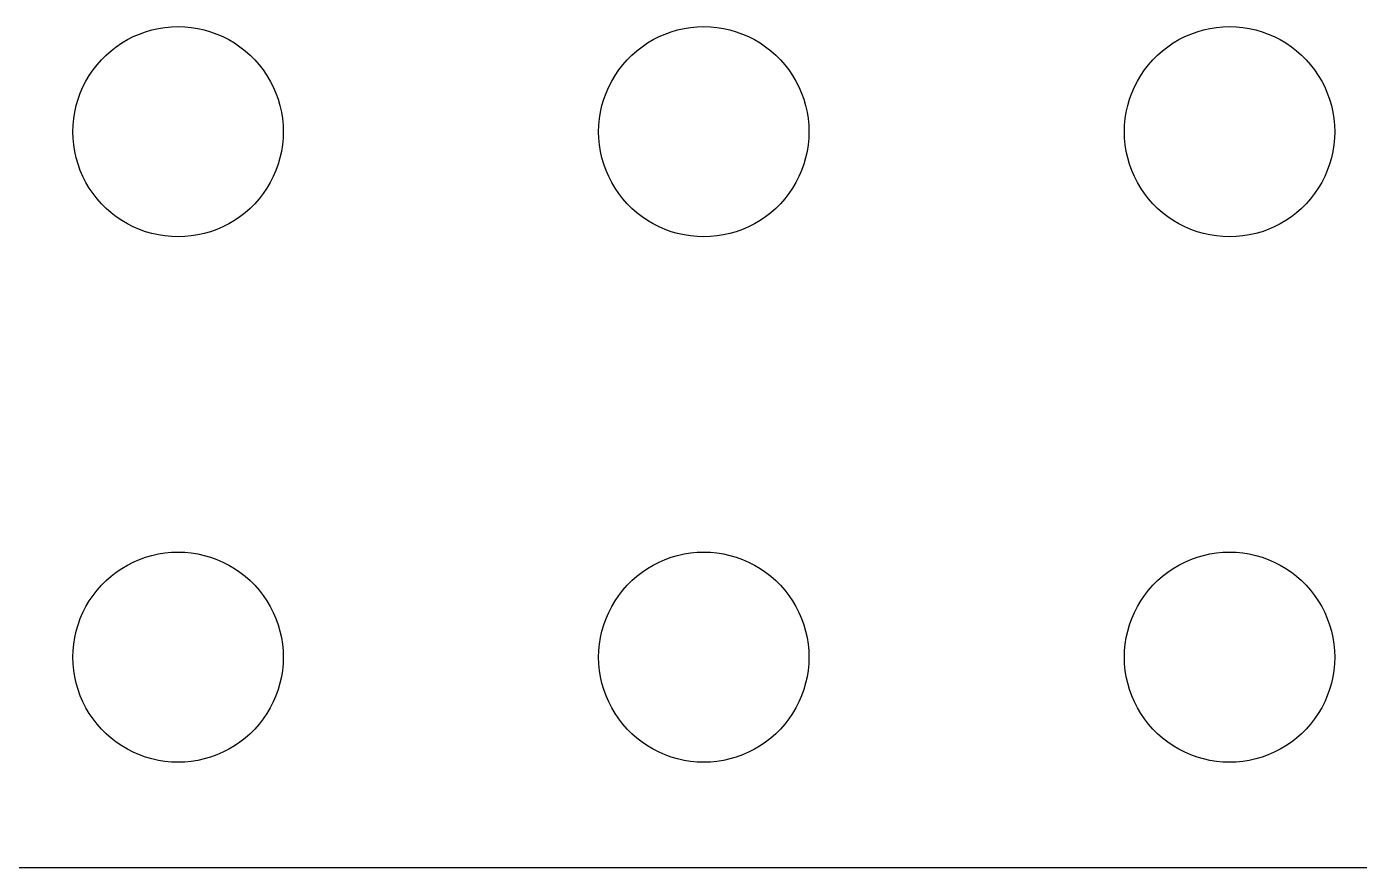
# Model space of a CAD drawing. Header units: metres. Extents: x -66 to 66, y -66 to 66.
# Drawn here: x -4.32 to 33.7, y -66 to -42 of the extents above; entities that cross this region are included whole.
import ezdxf

# ---------------------------------------------------------------- set-up
doc = ezdxf.new("R2010")
doc.units = ezdxf.units.M

msp = doc.modelspace()

# ---------------------------------------------------------------- linework, layer by layer
for p, q in [((-1.10437, -42.2107), (-0.92705, -42.1468)), ((-0.92705, -42.1468), (-0.74606, -42.0942)), ((-0.74606, -42.0942), (-0.56213, -42.0531)), ((-0.56213, -42.0531), (-0.37599, -42.0237)), ((-0.37599, -42.0237), (-0.18837, -42.0059)), ((-0.18837, -42.0059), (0, -42)), ((0, -42), (0.18837, -42.0059)), ((0.18837, -42.0059), (0.37599, -42.0237)), ((0.37599, -42.0237), (0.56213, -42.0531)), ((0.56213, -42.0531), (0.74606, -42.0942)), ((0.74606, -42.0942), (0.92705, -42.1468)), ((0.92705, -42.1468), (1.10437, -42.2107)), ((13.8956, -42.2107), (14.0729, -42.1468)), ((14.0729, -42.1468), (14.2539, -42.0942)), ((14.2539, -42.0942), (14.4379, -42.0531)), ((14.4379, -42.0531), (14.624, -42.0237)), ((14.624, -42.0237), (14.8116, -42.0059)), ((14.8116, -42.0059), (15, -42)), ((15, -42), (15.1884, -42.0059)), ((15.1884, -42.0059), (15.376, -42.0237)), ((15.376, -42.0237), (15.5621, -42.0531)), ((15.5621, -42.0531), (15.7461, -42.0942)), ((15.7461, -42.0942), (15.927, -42.1468)), ((15.927, -42.1468), (16.1044, -42.2107)), ((28.8956, -42.2107), (29.0729, -42.1468)), ((29.0729, -42.1468), (29.2539, -42.0942)), ((29.2539, -42.0942), (29.4379, -42.0531)), ((29.4379, -42.0531), (29.624, -42.0237)), ((29.624, -42.0237), (29.8116, -42.0059)), ((29.8116, -42.0059), (30, -42)), ((30, -42), (30.1884, -42.0059)), ((30.1884, -42.0059), (30.376, -42.0237)), ((30.376, -42.0237), (30.5621, -42.0531)), ((30.5621, -42.0531), (30.7461, -42.0942)), ((30.7461, -42.0942), (30.927, -42.1468)), ((30.927, -42.1468), (31.1044, -42.2107)), ((-1.91226, -42.6885), (-1.76335, -42.5729)), ((-1.76335, -42.5729), (-1.60747, -42.467)), ((-1.60747, -42.467), (-1.44525, -42.3711)), ((-1.44525, -42.3711), (-1.27733, -42.2855)), ((-1.27733, -42.2855), (-1.10437, -42.2107)), ((1.10437, -42.2107), (1.27733, -42.2855)), ((1.27733, -42.2855), (1.44525, -42.3711)), ((1.44525, -42.3711), (1.60747, -42.467)), ((1.60747, -42.467), (1.76335, -42.5729)), ((1.76335, -42.5729), (1.91226, -42.6885)), ((13.0877, -42.6885), (13.2366, -42.5729)), ((13.2366, -42.5729), (13.3925, -42.467)), ((13.3925, -42.467), (13.5547, -42.3711)), ((13.5547, -42.3711), (13.7227, -42.2855)), ((13.7227, -42.2855), (13.8956, -42.2107)), ((16.1044, -42.2107), (16.2773, -42.2855)), ((16.2773, -42.2855), (16.4453, -42.3711)), ((16.4453, -42.3711), (16.6075, -42.467)), ((16.6075, -42.467), (16.7634, -42.5729)), ((16.7634, -42.5729), (16.9123, -42.6885)), ((28.0877, -42.6885), (28.2366, -42.5729)), ((28.2366, -42.5729), (28.3925, -42.467)), ((28.3925, -42.467), (28.5547, -42.3711)), ((28.5547, -42.3711), (28.7227, -42.2855)), ((28.7227, -42.2855), (28.8956, -42.2107)), ((31.1044, -42.2107), (31.2773, -42.2855)), ((31.2773, -42.2855), (31.4453, -42.3711)), ((31.4453, -42.3711), (31.6075, -42.467)), ((31.6075, -42.467), (31.7634, -42.5729)), ((31.7634, -42.5729), (31.9123, -42.6885)), ((-2.31154, -43.0877), (-2.1869, -42.9464)), ((-2.1869, -42.9464), (-2.05363, -42.8131)), ((-2.05363, -42.8131), (-1.91226, -42.6885)), ((1.91226, -42.6885), (2.05363, -42.8131)), ((2.05363, -42.8131), (2.1869, -42.9464)), ((2.1869, -42.9464), (2.31154, -43.0877)), ((12.6884, -43.0877), (12.8131, -42.9464)), ((12.8131, -42.9464), (12.9464, -42.8131)), ((12.9464, -42.8131), (13.0877, -42.6885)), ((16.9123, -42.6885), (17.0536, -42.8131)), ((17.0536, -42.8131), (17.1869, -42.9464)), ((17.1869, -42.9464), (17.3115, -43.0877)), ((27.6884, -43.0877), (27.8131, -42.9464)), ((27.8131, -42.9464), (27.9464, -42.8131)), ((27.9464, -42.8131), (28.0877, -42.6885)), ((31.9123, -42.6885), (32.0536, -42.8131)), ((32.0536, -42.8131), (32.1869, -42.9464)), ((32.1869, -42.9464), (32.3115, -43.0877)), ((-2.53297, -43.3925), (-2.42705, -43.2366)), ((-2.42705, -43.2366), (-2.31154, -43.0877)), ((2.31154, -43.0877), (2.42705, -43.2366)), ((2.42705, -43.2366), (2.53297, -43.3925)), ((12.467, -43.3925), (12.5729, -43.2366)), ((12.5729, -43.2366), (12.6884, -43.0877)), ((17.3115, -43.0877), (17.427, -43.2366)), ((17.427, -43.2366), (17.533, -43.3925)), ((27.467, -43.3925), (27.5729, -43.2366)), ((27.5729, -43.2366), (27.6884, -43.0877)), ((32.3115, -43.0877), (32.427, -43.2366)), ((32.427, -43.2366), (32.533, -43.3925)), ((-2.78932, -43.8956), (-2.71448, -43.7227)), ((-2.71448, -43.7227), (-2.62891, -43.5547)), ((-2.62891, -43.5547), (-2.53297, -43.3925)), ((2.53297, -43.3925), (2.62891, -43.5547)), ((2.62891, -43.5547), (2.71448, -43.7227)), ((2.71448, -43.7227), (2.78932, -43.8956)), ((12.2107, -43.8956), (12.2855, -43.7227)), ((12.2855, -43.7227), (12.3711, -43.5547)), ((12.3711, -43.5547), (12.467, -43.3925)), ((17.533, -43.3925), (17.6289, -43.5547)), ((17.6289, -43.5547), (17.7145, -43.7227)), ((17.7145, -43.7227), (17.7893, -43.8956)), ((27.2107, -43.8956), (27.2855, -43.7227)), ((27.2855, -43.7227), (27.3711, -43.5547)), ((27.3711, -43.5547), (27.467, -43.3925)), ((32.533, -43.3925), (32.6289, -43.5547)), ((32.6289, -43.5547), (32.7145, -43.7227)), ((32.7145, -43.7227), (32.7893, -43.8956)), ((-2.90575, -44.2539), (-2.85316, -44.0729)), ((-2.85316, -44.0729), (-2.78932, -43.8956)), ((2.78932, -43.8956), (2.85316, -44.0729)), ((2.85316, -44.0729), (2.90575, -44.2539)), ((12.0942, -44.2539), (12.1468, -44.0729)), ((12.1468, -44.0729), (12.2107, -43.8956)), ((17.7893, -43.8956), (17.8532, -44.0729)), ((17.8532, -44.0729), (17.9057, -44.2539)), ((27.0942, -44.2539), (27.1468, -44.0729)), ((27.1468, -44.0729), (27.2107, -43.8956)), ((32.7893, -43.8956), (32.8532, -44.0729)), ((32.8532, -44.0729), (32.9057, -44.2539)), ((-2.97633, -44.624), (-2.94685, -44.4379)), ((-2.94685, -44.4379), (-2.90575, -44.2539)), ((2.90575, -44.2539), (2.94685, -44.4379)), ((2.94685, -44.4379), (2.97633, -44.624)), ((12.0237, -44.624), (12.0531, -44.4379)), ((12.0531, -44.4379), (12.0942, -44.2539)), ((17.9057, -44.2539), (17.9469, -44.4379)), ((17.9469, -44.4379), (17.9763, -44.624)), ((27.0237, -44.624), (27.0531, -44.4379)), ((27.0531, -44.4379), (27.0942, -44.2539)), ((32.9057, -44.2539), (32.9469, -44.4379)), ((32.9469, -44.4379), (32.9763, -44.624)), ((-3, -45), (-2.99408, -44.8116)), ((-2.99408, -44.8116), (-2.97633, -44.624)), ((2.97633, -44.624), (2.99408, -44.8116)), ((2.99408, -44.8116), (3, -45)), ((12, -45), (12.0059, -44.8116)), ((12.0059, -44.8116), (12.0237, -44.624)), ((17.9763, -44.624), (17.9941, -44.8116)), ((17.9941, -44.8116), (18, -45)), ((27, -45), (27.0059, -44.8116)), ((27.0059, -44.8116), (27.0237, -44.624)), ((32.9763, -44.624), (32.9941, -44.8116)), ((32.9941, -44.8116), (33, -45)), ((-2.99408, -45.1884), (-3, -45)), ((-2.97633, -45.376), (-2.99408, -45.1884)), ((2.99408, -45.1884), (2.97633, -45.376)), ((3, -45), (2.99408, -45.1884)), ((12.0059, -45.1884), (12, -45)), ((12.0237, -45.376), (12.0059, -45.1884)), ((17.9941, -45.1884), (17.9763, -45.376)), ((18, -45), (17.9941, -45.1884)), ((27.0059, -45.1884), (27, -45)), ((27.0237, -45.376), (27.0059, -45.1884)), ((32.9941, -45.1884), (32.9763, -45.376)), ((33, -45), (32.9941, -45.1884)), ((-2.94685, -45.5621), (-2.97633, -45.376)), ((-2.90575, -45.7461), (-2.94685, -45.5621)), ((2.94685, -45.5621), (2.90575, -45.7461)), ((2.97633, -45.376), (2.94685, -45.5621)), ((12.0531, -45.5621), (12.0237, -45.376)), ((12.0942, -45.7461), (12.0531, -45.5621)), ((17.9469, -45.5621), (17.9057, -45.7461)), ((17.9763, -45.376), (17.9469, -45.5621)), ((27.0531, -45.5621), (27.0237, -45.376)), ((27.0942, -45.7461), (27.0531, -45.5621)), ((32.9469, -45.5621), (32.9057, -45.7461)), ((32.9763, -45.376), (32.9469, -45.5621)), ((-2.85316, -45.927), (-2.90575, -45.7461)), ((-2.78932, -46.1044), (-2.85316, -45.927)), ((2.85316, -45.927), (2.78932, -46.1044)), ((2.90575, -45.7461), (2.85316, -45.927)), ((12.1468, -45.927), (12.0942, -45.7461)), ((12.2107, -46.1044), (12.1468, -45.927)), ((17.8532, -45.927), (17.7893, -46.1044)), ((17.9057, -45.7461), (17.8532, -45.927)), ((27.1468, -45.927), (27.0942, -45.7461)), ((27.2107, -46.1044), (27.1468, -45.927)), ((32.8532, -45.927), (32.7893, -46.1044)), ((32.9057, -45.7461), (32.8532, -45.927)), ((-2.71448, -46.2773), (-2.78932, -46.1044)), ((-2.62891, -46.4453), (-2.71448, -46.2773)), ((2.71448, -46.2773), (2.62891, -46.4453)), ((2.78932, -46.1044), (2.71448, -46.2773)), ((12.2855, -46.2773), (12.2107, -46.1044)), ((12.3711, -46.4453), (12.2855, -46.2773)), ((17.7145, -46.2773), (17.6289, -46.4453)), ((17.7893, -46.1044), (17.7145, -46.2773)), ((27.2855, -46.2773), (27.2107, -46.1044)), ((27.3711, -46.4453), (27.2855, -46.2773)), ((32.7145, -46.2773), (32.6289, -46.4453)), ((32.7893, -46.1044), (32.7145, -46.2773)), ((-2.53297, -46.6075), (-2.62891, -46.4453)), ((-2.42705, -46.7634), (-2.53297, -46.6075)), ((-2.31154, -46.9123), (-2.42705, -46.7634)), ((2.42705, -46.7634), (2.31154, -46.9123)), ((2.53297, -46.6075), (2.42705, -46.7634)), ((2.62891, -46.4453), (2.53297, -46.6075)), ((12.467, -46.6075), (12.3711, -46.4453)), ((12.5729, -46.7634), (12.467, -46.6075)), ((12.6884, -46.9123), (12.5729, -46.7634)), ((17.427, -46.7634), (17.3115, -46.9123)), ((17.533, -46.6075), (17.427, -46.7634)), ((17.6289, -46.4453), (17.533, -46.6075)), ((27.467, -46.6075), (27.3711, -46.4453)), ((27.5729, -46.7634), (27.467, -46.6075)), ((27.6884, -46.9123), (27.5729, -46.7634)), ((32.427, -46.7634), (32.3115, -46.9123)), ((32.533, -46.6075), (32.427, -46.7634)), ((32.6289, -46.4453), (32.533, -46.6075)), ((-2.1869, -47.0536), (-2.31154, -46.9123)), ((-2.05363, -47.1869), (-2.1869, -47.0536)), ((2.1869, -47.0536), (2.05363, -47.1869)), ((2.31154, -46.9123), (2.1869, -47.0536)), ((12.8131, -47.0536), (12.6884, -46.9123)), ((12.9464, -47.1869), (12.8131, -47.0536)), ((17.1869, -47.0536), (17.0536, -47.1869)), ((17.3115, -46.9123), (17.1869, -47.0536)), ((27.8131, -47.0536), (27.6884, -46.9123)), ((27.9464, -47.1869), (27.8131, -47.0536)), ((32.1869, -47.0536), (32.0536, -47.1869)), ((32.3115, -46.9123), (32.1869, -47.0536)), ((-1.91226, -47.3115), (-2.05363, -47.1869)), ((-1.76335, -47.427), (-1.91226, -47.3115)), ((-1.60747, -47.533), (-1.76335, -47.427)), ((1.76335, -47.427), (1.60747, -47.533)), ((1.91226, -47.3115), (1.76335, -47.427)), ((2.05363, -47.1869), (1.91226, -47.3115)), ((13.0877, -47.3115), (12.9464, -47.1869)), ((13.2366, -47.427), (13.0877, -47.3115)), ((13.3925, -47.533), (13.2366, -47.427)), ((16.7634, -47.427), (16.6075, -47.533)), ((16.9123, -47.3115), (16.7634, -47.427)), ((17.0536, -47.1869), (16.9123, -47.3115)), ((28.0877, -47.3115), (27.9464, -47.1869)), ((28.2366, -47.427), (28.0877, -47.3115)), ((28.3925, -47.533), (28.2366, -47.427)), ((31.7634, -47.427), (31.6075, -47.533)), ((31.9123, -47.3115), (31.7634, -47.427)), ((32.0536, -47.1869), (31.9123, -47.3115)), ((-1.44525, -47.6289), (-1.60747, -47.533)), ((-1.27733, -47.7145), (-1.44525, -47.6289)), ((-1.10437, -47.7893), (-1.27733, -47.7145)), ((-0.92705, -47.8532), (-1.10437, -47.7893)), ((-0.74606, -47.9057), (-0.92705, -47.8532)), ((-0.56213, -47.9469), (-0.74606, -47.9057)), ((0.74606, -47.9057), (0.56213, -47.9469)), ((0.92705, -47.8532), (0.74606, -47.9057)), ((1.10437, -47.7893), (0.92705, -47.8532)), ((1.27733, -47.7145), (1.10437, -47.7893)), ((1.44525, -47.6289), (1.27733, -47.7145)), ((1.60747, -47.533), (1.44525, -47.6289)), ((13.5547, -47.6289), (13.3925, -47.533)), ((13.7227, -47.7145), (13.5547, -47.6289)), ((13.8956, -47.7893), (13.7227, -47.7145)), ((14.0729, -47.8532), (13.8956, -47.7893)), ((14.2539, -47.9057), (14.0729, -47.8532)), ((14.4379, -47.9469), (14.2539, -47.9057)), ((15.7461, -47.9057), (15.5621, -47.9469)), ((15.927, -47.8532), (15.7461, -47.9057)), ((16.1044, -47.7893), (15.927, -47.8532)), ((16.2773, -47.7145), (16.1044, -47.7893)), ((16.4453, -47.6289), (16.2773, -47.7145)), ((16.6075, -47.533), (16.4453, -47.6289)), ((28.5547, -47.6289), (28.3925, -47.533)), ((28.7227, -47.7145), (28.5547, -47.6289)), ((28.8956, -47.7893), (28.7227, -47.7145)), ((29.0729, -47.8532), (28.8956, -47.7893)), ((29.2539, -47.9057), (29.0729, -47.8532)), ((29.4379, -47.9469), (29.2539, -47.9057)), ((30.7461, -47.9057), (30.5621, -47.9469)), ((30.927, -47.8532), (30.7461, -47.9057)), ((31.1044, -47.7893), (30.927, -47.8532)), ((31.2773, -47.7145), (31.1044, -47.7893)), ((31.4453, -47.6289), (31.2773, -47.7145)), ((31.6075, -47.533), (31.4453, -47.6289)), ((-0.37599, -47.9763), (-0.56213, -47.9469)), ((-0.18837, -47.9941), (-0.37599, -47.9763)), ((0, -48), (-0.18837, -47.9941)), ((0.18837, -47.9941), (0, -48)), ((0.37599, -47.9763), (0.18837, -47.9941)), ((0.56213, -47.9469), (0.37599, -47.9763)), ((14.624, -47.9763), (14.4379, -47.9469)), ((14.8116, -47.9941), (14.624, -47.9763)), ((15, -48), (14.8116, -47.9941)), ((15.1884, -47.9941), (15, -48)), ((15.376, -47.9763), (15.1884, -47.9941)), ((15.5621, -47.9469), (15.376, -47.9763)), ((29.624, -47.9763), (29.4379, -47.9469)), ((29.8116, -47.9941), (29.624, -47.9763)), ((30, -48), (29.8116, -47.9941)), ((30.1884, -47.9941), (30, -48)), ((30.376, -47.9763), (30.1884, -47.9941)), ((30.5621, -47.9469), (30.376, -47.9763)), ((-0.56213, -57.0531), (-0.37599, -57.0237)), ((-0.37599, -57.0237), (-0.18837, -57.0059)), ((-0.18837, -57.0059), (0, -57)), ((0, -57), (0.18837, -57.0059)), ((0.18837, -57.0059), (0.37599, -57.0237)), ((0.37599, -57.0237), (0.56213, -57.0531)), ((14.4379, -57.0531), (14.624, -57.0237)), ((14.624, -57.0237), (14.8116, -57.0059)), ((14.8116, -57.0059), (15, -57)), ((15, -57), (15.1884, -57.0059)), ((15.1884, -57.0059), (15.376, -57.0237)), ((15.376, -57.0237), (15.5621, -57.0531)), ((29.4379, -57.0531), (29.624, -57.0237)), ((29.624, -57.0237), (29.8116, -57.0059)), ((29.8116, -57.0059), (30, -57)), ((30, -57), (30.1884, -57.0059)), ((30.1884, -57.0059), (30.376, -57.0237)), ((30.376, -57.0237), (30.5621, -57.0531)), ((-1.60747, -57.467), (-1.44525, -57.3711)), ((-1.44525, -57.3711), (-1.27733, -57.2855)), ((-1.27733, -57.2855), (-1.10437, -57.2107)), ((-1.10437, -57.2107), (-0.92705, -57.1468)), ((-0.92705, -57.1468), (-0.74606, -57.0942)), ((-0.74606, -57.0942), (-0.56213, -57.0531)), ((0.56213, -57.0531), (0.74606, -57.0942)), ((0.74606, -57.0942), (0.92705, -57.1468)), ((0.92705, -57.1468), (1.10437, -57.2107)), ((1.10437, -57.2107), (1.27733, -57.2855)), ((1.27733, -57.2855), (1.44525, -57.3711)), ((1.44525, -57.3711), (1.60747, -57.467)), ((13.3925, -57.467), (13.5547, -57.3711)), ((13.5547, -57.3711), (13.7227, -57.2855)), ((13.7227, -57.2855), (13.8956, -57.2107)), ((13.8956, -57.2107), (14.0729, -57.1468)), ((14.0729, -57.1468), (14.2539, -57.0942)), ((14.2539, -57.0942), (14.4379, -57.0531)), ((15.5621, -57.0531), (15.7461, -57.0942)), ((15.7461, -57.0942), (15.927, -57.1468)), ((15.927, -57.1468), (16.1044, -57.2107)), ((16.1044, -57.2107), (16.2773, -57.2855)), ((16.2773, -57.2855), (16.4453, -57.3711)), ((16.4453, -57.3711), (16.6075, -57.467)), ((28.3925, -57.467), (28.5547, -57.3711)), ((28.5547, -57.3711), (28.7227, -57.2855)), ((28.7227, -57.2855), (28.8956, -57.2107)), ((28.8956, -57.2107), (29.0729, -57.1468)), ((29.0729, -57.1468), (29.2539, -57.0942)), ((29.2539, -57.0942), (29.4379, -57.0531)), ((30.5621, -57.0531), (30.7461, -57.0942)), ((30.7461, -57.0942), (30.927, -57.1468)), ((30.927, -57.1468), (31.1044, -57.2107)), ((31.1044, -57.2107), (31.2773, -57.2855)), ((31.2773, -57.2855), (31.4453, -57.3711)), ((31.4453, -57.3711), (31.6075, -57.467)), ((-2.05363, -57.8131), (-1.91226, -57.6885)), ((-1.91226, -57.6885), (-1.76335, -57.5729)), ((-1.76335, -57.5729), (-1.60747, -57.467)), ((1.60747, -57.467), (1.76335, -57.5729)), ((1.76335, -57.5729), (1.91226, -57.6885)), ((1.91226, -57.6885), (2.05363, -57.8131)), ((12.9464, -57.8131), (13.0877, -57.6885)), ((13.0877, -57.6885), (13.2366, -57.5729)), ((13.2366, -57.5729), (13.3925, -57.467)), ((16.6075, -57.467), (16.7634, -57.5729)), ((16.7634, -57.5729), (16.9123, -57.6885)), ((16.9123, -57.6885), (17.0536, -57.8131)), ((27.9464, -57.8131), (28.0877, -57.6885)), ((28.0877, -57.6885), (28.2366, -57.5729)), ((28.2366, -57.5729), (28.3925, -57.467)), ((31.6075, -57.467), (31.7634, -57.5729)), ((31.7634, -57.5729), (31.9123, -57.6885)), ((31.9123, -57.6885), (32.0536, -57.8131)), ((-2.42705, -58.2366), (-2.31154, -58.0877)), ((-2.31154, -58.0877), (-2.1869, -57.9464)), ((-2.1869, -57.9464), (-2.05363, -57.8131)), ((2.05363, -57.8131), (2.1869, -57.9464)), ((2.1869, -57.9464), (2.31154, -58.0877)), ((2.31154, -58.0877), (2.42705, -58.2366)), ((12.5729, -58.2366), (12.6884, -58.0877)), ((12.6884, -58.0877), (12.8131, -57.9464)), ((12.8131, -57.9464), (12.9464, -57.8131)), ((17.0536, -57.8131), (17.1869, -57.9464)), ((17.1869, -57.9464), (17.3115, -58.0877)), ((17.3115, -58.0877), (17.427, -58.2366)), ((27.5729, -58.2366), (27.6884, -58.0877)), ((27.6884, -58.0877), (27.8131, -57.9464)), ((27.8131, -57.9464), (27.9464, -57.8131)), ((32.0536, -57.8131), (32.1869, -57.9464)), ((32.1869, -57.9464), (32.3115, -58.0877)), ((32.3115, -58.0877), (32.427, -58.2366)), ((-2.71448, -58.7227), (-2.62891, -58.5547)), ((-2.62891, -58.5547), (-2.53297, -58.3925)), ((-2.53297, -58.3925), (-2.42705, -58.2366)), ((2.42705, -58.2366), (2.53297, -58.3925)), ((2.53297, -58.3925), (2.62891, -58.5547)), ((2.62891, -58.5547), (2.71448, -58.7227)), ((12.2855, -58.7227), (12.3711, -58.5547)), ((12.3711, -58.5547), (12.467, -58.3925)), ((12.467, -58.3925), (12.5729, -58.2366)), ((17.427, -58.2366), (17.533, -58.3925)), ((17.533, -58.3925), (17.6289, -58.5547)), ((17.6289, -58.5547), (17.7145, -58.7227)), ((27.2855, -58.7227), (27.3711, -58.5547)), ((27.3711, -58.5547), (27.467, -58.3925)), ((27.467, -58.3925), (27.5729, -58.2366)), ((32.427, -58.2366), (32.533, -58.3925)), ((32.533, -58.3925), (32.6289, -58.5547)), ((32.6289, -58.5547), (32.7145, -58.7227)), ((-2.85316, -59.0729), (-2.78932, -58.8956)), ((-2.78932, -58.8956), (-2.71448, -58.7227)), ((2.71448, -58.7227), (2.78932, -58.8956)), ((2.78932, -58.8956), (2.85316, -59.0729)), ((12.1468, -59.0729), (12.2107, -58.8956)), ((12.2107, -58.8956), (12.2855, -58.7227)), ((17.7145, -58.7227), (17.7893, -58.8956)), ((17.7893, -58.8956), (17.8532, -59.0729)), ((27.1468, -59.0729), (27.2107, -58.8956)), ((27.2107, -58.8956), (27.2855, -58.7227)), ((32.7145, -58.7227), (32.7893, -58.8956)), ((32.7893, -58.8956), (32.8532, -59.0729)), ((-2.94685, -59.4379), (-2.90575, -59.2539)), ((-2.90575, -59.2539), (-2.85316, -59.0729)), ((2.85316, -59.0729), (2.90575, -59.2539)), ((2.90575, -59.2539), (2.94685, -59.4379)), ((12.0531, -59.4379), (12.0942, -59.2539)), ((12.0942, -59.2539), (12.1468, -59.0729)), ((17.8532, -59.0729), (17.9057, -59.2539)), ((17.9057, -59.2539), (17.9469, -59.4379)), ((27.0531, -59.4379), (27.0942, -59.2539)), ((27.0942, -59.2539), (27.1468, -59.0729)), ((32.8532, -59.0729), (32.9057, -59.2539)), ((32.9057, -59.2539), (32.9469, -59.4379)), ((-2.99408, -59.8116), (-2.97633, -59.624)), ((-2.97633, -59.624), (-2.94685, -59.4379)), ((2.94685, -59.4379), (2.97633, -59.624)), ((2.97633, -59.624), (2.99408, -59.8116)), ((12.0059, -59.8116), (12.0237, -59.624)), ((12.0237, -59.624), (12.0531, -59.4379)), ((17.9469, -59.4379), (17.9763, -59.624)), ((17.9763, -59.624), (17.9941, -59.8116)), ((27.0059, -59.8116), (27.0237, -59.624)), ((27.0237, -59.624), (27.0531, -59.4379)), ((32.9469, -59.4379), (32.9763, -59.624)), ((32.9763, -59.624), (32.9941, -59.8116)), ((-3, -60), (-2.99408, -59.8116)), ((-2.99408, -60.1884), (-3, -60)), ((2.99408, -59.8116), (3, -60)), ((3, -60), (2.99408, -60.1884)), ((12, -60), (12.0059, -59.8116)), ((12.0059, -60.1884), (12, -60)), ((17.9941, -59.8116), (18, -60)), ((18, -60), (17.9941, -60.1884)), ((27, -60), (27.0059, -59.8116)), ((27.0059, -60.1884), (27, -60)), ((32.9941, -59.8116), (33, -60)), ((33, -60), (32.9941, -60.1884)), ((-2.97633, -60.376), (-2.99408, -60.1884)), ((-2.94685, -60.5621), (-2.97633, -60.376)), ((2.97633, -60.376), (2.94685, -60.5621)), ((2.99408, -60.1884), (2.97633, -60.376)), ((12.0237, -60.376), (12.0059, -60.1884)), ((12.0531, -60.5621), (12.0237, -60.376)), ((17.9763, -60.376), (17.9469, -60.5621)), ((17.9941, -60.1884), (17.9763, -60.376)), ((27.0237, -60.376), (27.0059, -60.1884)), ((27.0531, -60.5621), (27.0237, -60.376)), ((32.9763, -60.376), (32.9469, -60.5621)), ((32.9941, -60.1884), (32.9763, -60.376)), ((-2.90575, -60.7461), (-2.94685, -60.5621)), ((-2.85316, -60.927), (-2.90575, -60.7461)), ((2.90575, -60.7461), (2.85316, -60.927)), ((2.94685, -60.5621), (2.90575, -60.7461)), ((12.0942, -60.7461), (12.0531, -60.5621)), ((12.1468, -60.927), (12.0942, -60.7461)), ((17.9057, -60.7461), (17.8532, -60.927)), ((17.9469, -60.5621), (17.9057, -60.7461)), ((27.0942, -60.7461), (27.0531, -60.5621)), ((27.1468, -60.927), (27.0942, -60.7461)), ((32.9057, -60.7461), (32.8532, -60.927)), ((32.9469, -60.5621), (32.9057, -60.7461)), ((-2.78932, -61.1044), (-2.85316, -60.927)), ((-2.71448, -61.2773), (-2.78932, -61.1044)), ((2.78932, -61.1044), (2.71448, -61.2773)), ((2.85316, -60.927), (2.78932, -61.1044)), ((12.2107, -61.1044), (12.1468, -60.927)), ((12.2855, -61.2773), (12.2107, -61.1044)), ((17.7893, -61.1044), (17.7145, -61.2773)), ((17.8532, -60.927), (17.7893, -61.1044)), ((27.2107, -61.1044), (27.1468, -60.927)), ((27.2855, -61.2773), (27.2107, -61.1044)), ((32.7893, -61.1044), (32.7145, -61.2773)), ((32.8532, -60.927), (32.7893, -61.1044)), ((-2.62891, -61.4453), (-2.71448, -61.2773)), ((-2.53297, -61.6075), (-2.62891, -61.4453)), ((2.62891, -61.4453), (2.53297, -61.6075)), ((2.71448, -61.2773), (2.62891, -61.4453)), ((12.3711, -61.4453), (12.2855, -61.2773)), ((12.467, -61.6075), (12.3711, -61.4453)), ((17.6289, -61.4453), (17.533, -61.6075)), ((17.7145, -61.2773), (17.6289, -61.4453)), ((27.3711, -61.4453), (27.2855, -61.2773)), ((27.467, -61.6075), (27.3711, -61.4453)), ((32.6289, -61.4453), (32.533, -61.6075)), ((32.7145, -61.2773), (32.6289, -61.4453)), ((-2.42705, -61.7634), (-2.53297, -61.6075)), ((-2.31154, -61.9123), (-2.42705, -61.7634)), ((-2.1869, -62.0536), (-2.31154, -61.9123)), ((2.31154, -61.9123), (2.1869, -62.0536)), ((2.42705, -61.7634), (2.31154, -61.9123)), ((2.53297, -61.6075), (2.42705, -61.7634)), ((12.5729, -61.7634), (12.467, -61.6075)), ((12.6884, -61.9123), (12.5729, -61.7634)), ((12.8131, -62.0536), (12.6884, -61.9123)), ((17.3115, -61.9123), (17.1869, -62.0536)), ((17.427, -61.7634), (17.3115, -61.9123)), ((17.533, -61.6075), (17.427, -61.7634)), ((27.5729, -61.7634), (27.467, -61.6075)), ((27.6884, -61.9123), (27.5729, -61.7634)), ((27.8131, -62.0536), (27.6884, -61.9123)), ((32.3115, -61.9123), (32.1869, -62.0536)), ((32.427, -61.7634), (32.3115, -61.9123)), ((32.533, -61.6075), (32.427, -61.7634)), ((-2.05363, -62.1869), (-2.1869, -62.0536)), ((-1.91226, -62.3115), (-2.05363, -62.1869)), ((-1.76335, -62.427), (-1.91226, -62.3115)), ((1.91226, -62.3115), (1.76335, -62.427)), ((2.05363, -62.1869), (1.91226, -62.3115)), ((2.1869, -62.0536), (2.05363, -62.1869)), ((12.9464, -62.1869), (12.8131, -62.0536)), ((13.0877, -62.3115), (12.9464, -62.1869)), ((13.2366, -62.427), (13.0877, -62.3115)), ((16.9123, -62.3115), (16.7634, -62.427)), ((17.0536, -62.1869), (16.9123, -62.3115)), ((17.1869, -62.0536), (17.0536, -62.1869)), ((27.9464, -62.1869), (27.8131, -62.0536)), ((28.0877, -62.3115), (27.9464, -62.1869)), ((28.2366, -62.427), (28.0877, -62.3115)), ((31.9123, -62.3115), (31.7634, -62.427)), ((32.0536, -62.1869), (31.9123, -62.3115)), ((32.1869, -62.0536), (32.0536, -62.1869)), ((-1.60747, -62.533), (-1.76335, -62.427)), ((-1.44525, -62.6289), (-1.60747, -62.533)), ((-1.27733, -62.7145), (-1.44525, -62.6289)), ((-1.10437, -62.7893), (-1.27733, -62.7145)), ((1.27733, -62.7145), (1.10437, -62.7893)), ((1.44525, -62.6289), (1.27733, -62.7145)), ((1.60747, -62.533), (1.44525, -62.6289)), ((1.76335, -62.427), (1.60747, -62.533)), ((13.3925, -62.533), (13.2366, -62.427)), ((13.5547, -62.6289), (13.3925, -62.533)), ((13.7227, -62.7145), (13.5547, -62.6289)), ((13.8956, -62.7893), (13.7227, -62.7145)), ((16.2773, -62.7145), (16.1044, -62.7893)), ((16.4453, -62.6289), (16.2773, -62.7145)), ((16.6075, -62.533), (16.4453, -62.6289)), ((16.7634, -62.427), (16.6075, -62.533)), ((28.3925, -62.533), (28.2366, -62.427)), ((28.5547, -62.6289), (28.3925, -62.533)), ((28.7227, -62.7145), (28.5547, -62.6289)), ((28.8956, -62.7893), (28.7227, -62.7145)), ((31.2773, -62.7145), (31.1044, -62.7893)), ((31.4453, -62.6289), (31.2773, -62.7145)), ((31.6075, -62.533), (31.4453, -62.6289)), ((31.7634, -62.427), (31.6075, -62.533)), ((-0.92705, -62.8532), (-1.10437, -62.7893)), ((-0.74606, -62.9057), (-0.92705, -62.8532)), ((-0.56213, -62.9469), (-0.74606, -62.9057)), ((-0.37599, -62.9763), (-0.56213, -62.9469)), ((-0.18837, -62.9941), (-0.37599, -62.9763)), ((0, -63), (-0.18837, -62.9941)), ((0.18837, -62.9941), (0, -63)), ((0.37599, -62.9763), (0.18837, -62.9941)), ((0.56213, -62.9469), (0.37599, -62.9763)), ((0.74606, -62.9057), (0.56213, -62.9469)), ((0.92705, -62.8532), (0.74606, -62.9057)), ((1.10437, -62.7893), (0.92705, -62.8532)), ((14.0729, -62.8532), (13.8956, -62.7893)), ((14.2539, -62.9057), (14.0729, -62.8532)), ((14.4379, -62.9469), (14.2539, -62.9057)), ((14.624, -62.9763), (14.4379, -62.9469)), ((14.8116, -62.9941), (14.624, -62.9763)), ((15, -63), (14.8116, -62.9941)), ((15.1884, -62.9941), (15, -63)), ((15.376, -62.9763), (15.1884, -62.9941)), ((15.5621, -62.9469), (15.376, -62.9763)), ((15.7461, -62.9057), (15.5621, -62.9469)), ((15.927, -62.8532), (15.7461, -62.9057)), ((16.1044, -62.7893), (15.927, -62.8532)), ((29.0729, -62.8532), (28.8956, -62.7893)), ((29.2539, -62.9057), (29.0729, -62.8532)), ((29.4379, -62.9469), (29.2539, -62.9057)), ((29.624, -62.9763), (29.4379, -62.9469)), ((29.8116, -62.9941), (29.624, -62.9763)), ((30, -63), (29.8116, -62.9941)), ((30.1884, -62.9941), (30, -63)), ((30.376, -62.9763), (30.1884, -62.9941)), ((30.5621, -62.9469), (30.376, -62.9763)), ((30.7461, -62.9057), (30.5621, -62.9469)), ((30.927, -62.8532), (30.7461, -62.9057)), ((31.1044, -62.7893), (30.927, -62.8532)), ((-61, -66), (61, -66))]:
    msp.add_line(p, q)

doc.saveas('drawing.dxf')
